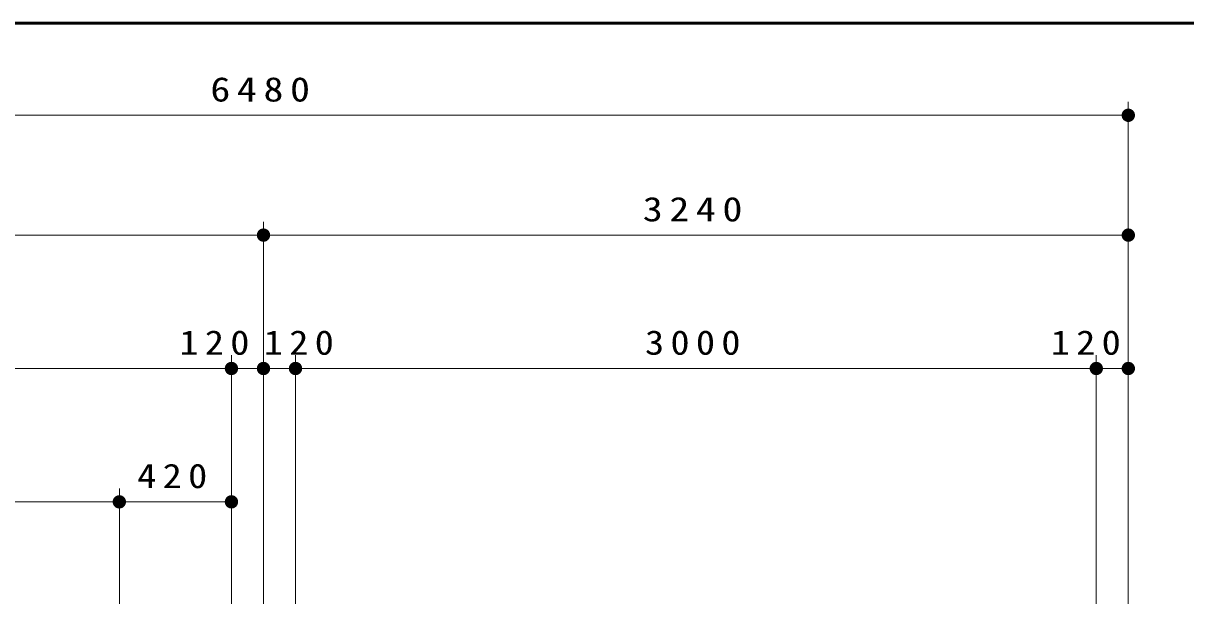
# Model space of a CAD drawing. Units: millimetres on the paper, scale 1:50. Extents: x -365 to 10, y -38 to 257.
# Drawn here: x -277.7 to -190.6, y 214.1 to 257 of the extents above; entities that cross this region are included whole.
import ezdxf

# ---------------------------------------------------------------- set-up
doc = ezdxf.new("R2010")
doc.units = ezdxf.units.MM
doc.layers.add('LY_1', color=7, linetype='Continuous', lineweight=25)
doc.layers.add('LY_2', color=7, linetype='Continuous', lineweight=13)
doc.styles.add('ＭＳ ゴシック', font='')
doc.styles.get('ＭＳ ゴシック').set_extended_font_data('MS Gothic')

# ---------------------------------------------------------------- blocks, each defined once
blk = doc.blocks.new('filled_dot')
at = {"color": 0, "linetype": 'Continuous', "lineweight": -2, "const_width": 1.25}
blk.add_lwpolyline([(-0.625, 0, 1), (0.625, 0, 1)], format="xyb", close=True, dxfattribs=at)

msp = doc.modelspace()

# ---------------------------------------------------------------- linework, layer by layer
at = {"layer": 'LY_1', "lineweight": 13}
for p, q in [((-194.891, 212.114), (-194.891, 251.099)), ((-324.491, 250.099), (-194.891, 250.099)), ((-259.691, 212.114), (-259.691, 242.114)), ((-259.691, 212.114), (-259.691, 242.114)), ((-194.891, 212.114), (-194.891, 242.114)), ((-324.491, 241.114), (-259.691, 241.114)), ((-259.691, 241.114), (-194.891, 241.114)), ((-262.091, 209.714), (-262.091, 232.114)), ((-257.291, 210.695), (-257.291, 232.114)), ((-197.291, 209.714), (-197.291, 232.114)), ((-322.091, 231.114), (-262.091, 231.114)), ((-266.1, 231.114), (-259.691, 231.114)), ((-259.691, 231.114), (-253.837, 231.114)), ((-257.291, 231.114), (-197.291, 231.114)), ((-200.811, 231.114), (-194.891, 231.114)), ((-270.491, 208.614), (-270.491, 222.114)), ((-262.091, 209.714), (-262.091, 222.114)), ((-313.691, 221.114), (-270.491, 221.114)), ((-270.491, 221.114), (-262.091, 221.114))]:
    msp.add_line(p, q, dxfattribs=at)
at = {"layer": 'LY_2', "lineweight": 50}
msp.add_line((0, 257), (-365, 257), dxfattribs=at)

# ---------------------------------------------------------------- block references
at = {"layer": 'LY_1', "lineweight": 13, "xscale": 0.4, "yscale": 0.4, "rotation": 180}
for p in [(-194.891, 250.099), (-259.691, 241.114), (-194.891, 241.114), (-262.091, 231.114), (-259.691, 231.114), (-257.291, 231.114), (-197.291, 231.114), (-194.891, 231.114), (-270.491, 221.114), (-262.091, 221.114)]:
    msp.add_blockref('filled_dot', p, dxfattribs=at)
at = {"layer": 'LY_1', "lineweight": 13, "xscale": 0.4, "yscale": 0.4}
for p in [(-259.691, 241.114), (-262.091, 231.114), (-259.691, 231.114), (-257.291, 231.114), (-197.291, 231.114), (-270.491, 221.114)]:
    msp.add_blockref('filled_dot', p, dxfattribs=at)

# ---------------------------------------------------------------- texts
at = {"layer": 'LY_1', "char_height": 1.833, "attachment_point": 8, "style": 'ＭＳ ゴシック'}
for s, insert in [('\\T1.33;\\W1.2;6480', (-259.691, 251.099)), ('\\T1.33;\\W1.2;3240', (-227.291, 242.114)), ('\\T1.33;\\W1.15;120', (-263.131, 232.114)), ('\\T1.33;\\W1.15;120', (-256.806, 232.114)), ('\\T1.33;\\W1.15;3000', (-227.291, 232.114)), ('\\T1.33;\\W1.15;120', (-197.842, 232.114)), ('\\T1.33;\\W1.15;420', (-266.291, 222.114))]:
    msp.add_mtext(s, dxfattribs=dict(at, insert=insert))

doc.saveas('drawing.dxf')
